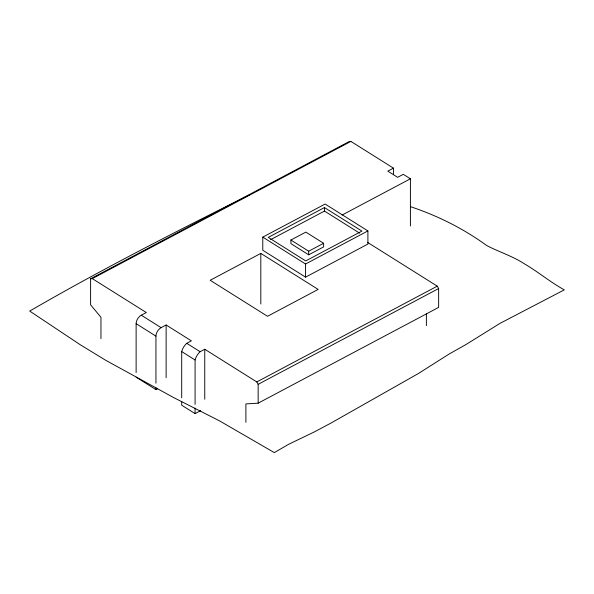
<?xml version="1.0" encoding="UTF-8"?>
<svg xmlns="http://www.w3.org/2000/svg" width="594" height="594" viewBox="0 0 594 594"><rect width="100%" height="100%" fill="white"/><g stroke="black" fill="none" stroke-linecap="round" stroke-linejoin="round"><path stroke-width="0.89" d="M100.958 338.647L100.958 317.307L90.6 304.826L90.6 278.779L349.175 141.558L350.876 141.402L393.451 168.147L393.451 174.621M90.6 278.779L92.3 278.623L350.876 141.402M262.778 237.125L325.111 204.039L367.901 230.918L367.901 244.06L305.568 277.138L262.778 250.267L262.778 237.125L305.568 263.996L305.568 277.138M393.451 168.147L387.808 171.139L397.653 177.324L403.296 174.332L410.402 178.794L410.402 225.987M324.473 207.566L268.265 237.392L305.724 260.922L361.932 231.096L324.473 207.566L324.473 211.07L359.593 233.13M270.708 239.605L324.473 211.07M136.123 372.557L136.123 323.671A7.009 4.217 -57.9 0 1 141.283 315.206L146.302 312.541L92.3 278.623M260.818 253.4L210.187 280.271L267.515 316.283L318.146 289.412L260.818 253.4L260.818 303.965M290.904 240.028L305.828 232.113L323.619 243.288L323.619 246.896L308.694 254.819L290.904 243.644L290.904 240.028L308.694 251.21L308.694 254.819M342.07 215.05L410.402 178.794M155.94 383.167L155.94 336.122A7.009 4.217 -57.9 0 1 161.108 327.658L166.127 324.992L191.372 340.852L186.739 343.31A10.967 6.593 -57.9 0 0 181.697 351.574L181.697 397.817M308.694 251.21L323.619 243.288M305.568 263.996L367.901 230.918M195.084 404.373L195.084 359.979A10.967 6.593 -57.9 0 1 200.119 351.715L204.759 349.257L256.786 381.935L258.152 384.325L258.152 403.17L245.894 403.92L245.894 422.349M136.123 377.168L155.94 389.619L157.507 388.788M181.697 401.514L181.697 405.212L195.084 413.617L200.727 410.625M256.786 381.935L437.273 286.159L438.639 288.543L438.639 307.395L258.152 403.17M258.152 384.325L438.639 288.543M246.035 196.621C172.995 232.974 100.319 270.181 29.7 311.07L80.339 344.802L105.65 360.254L173.463 397.468L219.587 420.901L274.309 452.598L288.781 444.223L314.107 432.038L330.992 423.062L418.414 373.5L449.198 353.987L466.082 344.475L499.851 323.44L564.3 289.857C550.386 282.247 538.253 271.874 524.554 263.936C512.681 256.096 499.064 252.034 486.583 245.463C463.476 228.608 437.741 215.793 410.625 206.697M246.8 196.243L249.874 194.75M367.56 242.374L437.273 286.159M186.739 343.31L200.119 351.715M141.283 315.206L161.108 327.658M181.697 351.574L195.084 359.979M136.123 323.671L155.94 336.122M426.381 313.669L426.381 325.646M204.759 349.257L204.759 399.235M195.084 408.071L195.084 413.617M166.127 324.992L166.127 377.739M155.94 387.778L155.94 389.619"/></g></svg>
